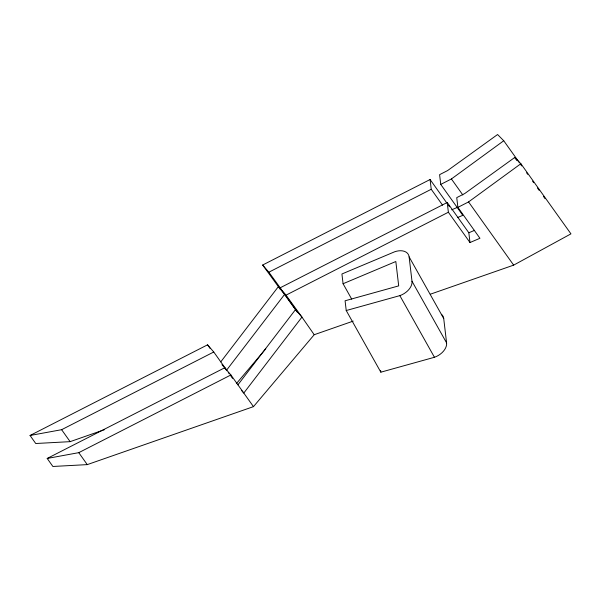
<?xml version="1.0" encoding="UTF-8"?>
<svg xmlns="http://www.w3.org/2000/svg" width="601" height="601" viewBox="0 0 601 601"><rect width="100%" height="100%" fill="white"/><g stroke="black" fill="none" stroke-linecap="round" stroke-linejoin="round"><path stroke-width="0.9" d="M220.755 361.885L278.361 286.647L262.667 265.026L430.083 179.526L446.836 202.995M221.949 364.657L226.637 370.103L284.806 294.137L278.361 286.647L280.457 289.652M237.898 384.843L295.504 309.613L279.811 287.992L447.227 202.492L468.84 232.775L469.99 242.526L479.944 238.281L457.887 207.375L456.737 197.631L464.723 193.552L514.719 157.492L520.879 163.72L570.95 233.864L513.66 265.131L430.339 294.205M236.328 383.671L265.8 348.775M253.472 406.637L230.897 374.964L224.706 367.789L47.194 458.45L52.88 466.474L87.265 464.618L253.472 406.637L314.21 334.719L353.215 321.107M457.827 217.442L462.8 215.316L440.743 184.409L451.411 178.963L503.743 140.754L519.519 162.863M457.887 207.375L468.555 201.928L520.879 163.72M262.667 265.026L268.857 272.193L431.233 189.27L430.083 179.526M279.811 287.992L286.001 295.159L448.369 212.236L447.227 202.492M104.604 429.625L70.122 441.652L35.737 443.508L30.05 435.485L207.563 344.824L213.753 351.998L226.637 370.103M30.05 435.485L61.625 429.692L213.753 351.998M47.194 458.45L78.769 452.658L230.897 374.964M451.697 209.817L457.504 207.337M468.84 232.775L474.647 230.303M351.72 299.14L343.073 283.732L395.826 261.518L398.696 285.881L345.079 300.785L346.229 310.529L380.831 372.184L434.448 357.279A14.371 9.391 -29.3 0 0 446.596 342.893L443.718 318.538A14.371 9.391 -29.3 0 0 441.367 314.285M346.229 310.529L399.845 295.624A14.371 9.391 -29.3 0 0 411.993 281.245L409.123 256.882A14.371 9.391 -29.3 0 0 394.677 251.774L341.924 273.981L343.073 283.732M503.743 140.754L497.583 134.526L447.58 170.586L439.594 174.666L440.743 184.409M241.437 390.342L243.781 393.069L301.95 317.103L286.001 295.159M268.857 272.193L280.96 288.841M228.252 372.365L229.334 373.867M230.949 376.128L232.564 378.39M520.609 164.389L521.698 165.914M526.596 172.78L527.686 174.305M532.584 181.164L533.673 182.689M537.482 188.03L539.112 190.314M543.469 196.414L545.099 198.706M514.719 157.492L516.905 160.542M468.555 201.928L513.66 265.131M451.411 178.963L462.823 194.957M448.451 205.272L449.533 206.782M448.369 212.236L469.99 242.526M431.233 189.27L442.576 205.174M224.706 367.789L226.81 370.757M207.563 344.824L210.192 348.535M78.769 452.658L87.265 464.618M61.625 429.692L70.122 441.652M297.6 312.618L295.504 309.613L301.95 317.103L314.21 334.719M284.806 294.137L286.94 297.202M288.007 298.735L295.474 309.455M409.123 256.882L443.718 318.538M411.993 281.245L446.596 342.893M399.845 295.624L434.448 357.279M380.621 370.411L380.831 372.184"/></g></svg>
